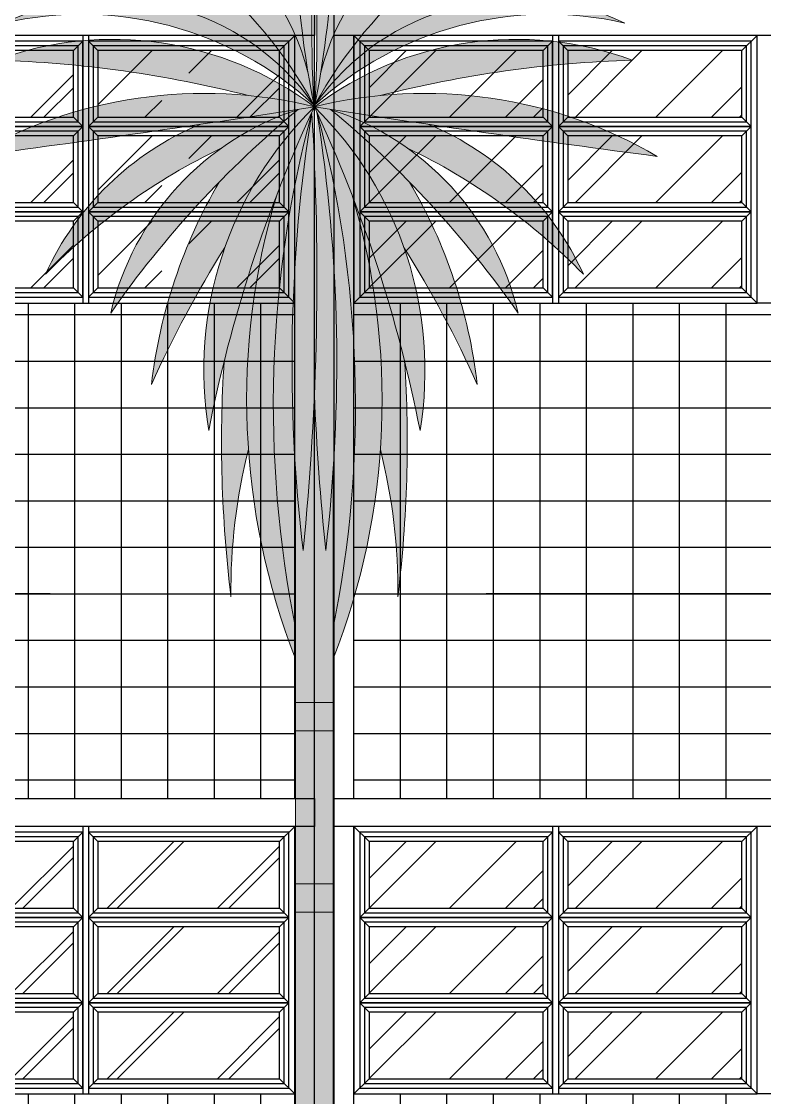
# Model space of a CAD drawing. Header units: metres. Extents: x 2362 to 4220, y 91 to 382.
# Drawn here: x 3671.906 to 3675.101, y 243.297 to 247.922 of the extents above; entities that cross this region are included whole.
import ezdxf

# ---------------------------------------------------------------- set-up
doc = ezdxf.new("R2010")
doc.units = ezdxf.units.M
doc.header["$LTSCALE"] = 5
doc.header["$MEASUREMENT"] = 0
doc.linetypes.add('DASHED', pattern=[0.75, 0.5, -0.25])
doc.layers.add('AREA', color=31, linetype='Continuous', plot=False)
for name, color, linetype in [('HACHURA', 251, 'Continuous'), ('HACHURA PISOS', 250, 'Continuous'), ('PENA 01', 1, 'Continuous'), ('PENA 02', 2, 'Continuous'), ('PENA 03', 3, 'Continuous'), ('VEGETACAO', 84, 'Continuous')]:
    doc.layers.add(name, color=color, linetype=linetype)
doc.layers.add('PENA 04', color=4, linetype='Continuous', lineweight=25)
doc.layers.add('VEGET', color=74, linetype='Continuous', lineweight=0)

# ---------------------------------------------------------------- blocks, each defined once
blk = doc.blocks.new('jan padrao fachada')
at = {"layer": 'HACHURA', "ltscale": 1.5}
h = blk.add_hatch(dxfattribs=at)
h.set_pattern_fill('AR-RROOF', color=256, scale=0.5, angle=45, style=0)
h.set_pattern_definition([(45, (0.06500000000005457, 0.798333333333332), (0.4242640687119287, 1.131370849898476), [7.5, -1, 2.5, -0.5]), (45, (0.3584493141925122, 1.445336038119024), (-0.8237794000823279, 0.1166726188957805), [1.5, -0.165, 3, -0.375]), (45, (-0.05874368670765762, 1.275630410634252), (1.60159685938753, 2.075358402782517), [4, -0.7, 2, -0.5])])
h.paths.add_polyline_path([(0.06500000000005457, 1.085000000000001), (0.0650000000000546, 0.798333333333332), (0.8462500000000546, 0.798333333333332), (0.8462500000000546, 1.085000000000001)])
h = blk.add_hatch(dxfattribs=at)
h.set_pattern_fill('AR-RROOF', color=256, scale=0.5, angle=45, style=0)
h.set_pattern_definition([(45, (0.951249999999618, 0.798333333333332), (0.4242640687119287, 1.131370849898476), [7.5, -1, 2.5, -0.5]), (45, (1.244699314192076, 1.445336038119024), (-0.8237794000823279, 0.1166726188957805), [1.5, -0.165, 3, -0.375]), (45, (0.8275063132919058, 1.275630410634252), (1.60159685938753, 2.075358402782517), [4, -0.7, 2, -0.5])])
h.paths.add_polyline_path([(0.951249999999618, 1.085000000000001), (0.951249999999618, 0.798333333333332), (1.732499999999618, 0.798333333333332), (1.732499999999618, 1.085000000000001)])
h = blk.add_hatch(dxfattribs=at)
h.set_pattern_fill('AR-RROOF', color=256, scale=0.5, angle=45, style=0)
h.set_pattern_definition([(45, (0.06500000000005457, 0.4316666666666649), (0.4242640687119287, 1.131370849898476), [7.5, -1, 2.5, -0.5]), (45, (0.3584493141925122, 1.078669371452357), (-0.8237794000823279, 0.1166726188957805), [1.5, -0.165, 3, -0.375]), (45, (-0.05874368670765762, 0.9089637439675844), (1.60159685938753, 2.075358402782517), [4, -0.7, 2, -0.5])])
h.paths.add_polyline_path([(0.06500000000005457, 0.7183333333333337), (0.0650000000000546, 0.4316666666666649), (0.8462500000000546, 0.4316666666666649), (0.8462500000000546, 0.7183333333333337)])
h = blk.add_hatch(dxfattribs=at)
h.set_pattern_fill('AR-RROOF', color=256, scale=0.5, angle=45, style=0)
h.set_pattern_definition([(45, (0.951249999999618, 0.4316666666666649), (0.4242640687119287, 1.131370849898476), [7.5, -1, 2.5, -0.5]), (45, (1.244699314192076, 1.078669371452357), (-0.8237794000823279, 0.1166726188957805), [1.5, -0.165, 3, -0.375]), (45, (0.8275063132919058, 0.9089637439675844), (1.60159685938753, 2.075358402782517), [4, -0.7, 2, -0.5])])
h.paths.add_polyline_path([(0.951249999999618, 0.7183333333333337), (0.951249999999618, 0.4316666666666649), (1.732499999999618, 0.4316666666666649), (1.732499999999618, 0.7183333333333337)])
h = blk.add_hatch(dxfattribs=at)
h.set_pattern_fill('AR-RROOF', color=256, scale=0.5, angle=45, style=0)
h.set_pattern_definition([(45, (0.06500000000005457, 0.06499999999999773), (0.4242640687119287, 1.131370849898476), [7.5, -1, 2.5, -0.5]), (45, (0.3584493141925122, 0.7120027047856894), (-0.8237794000823279, 0.1166726188957805), [1.5, -0.165, 3, -0.375]), (45, (-0.05874368670765762, 0.5422970773009173), (1.60159685938753, 2.075358402782517), [4, -0.7, 2, -0.5])])
h.paths.add_polyline_path([(0.06500000000005457, 0.3516666666666666), (0.0650000000000546, 0.0649999999999977), (0.8462500000000546, 0.0649999999999977), (0.8462500000000546, 0.3516666666666666)])
h = blk.add_hatch(dxfattribs=at)
h.set_pattern_fill('AR-RROOF', color=256, scale=0.5, angle=45, style=0)
h.set_pattern_definition([(45, (0.951249999999618, 0.06499999999999773), (0.4242640687119287, 1.131370849898476), [7.5, -1, 2.5, -0.5]), (45, (1.244699314192076, 0.7120027047856894), (-0.8237794000823279, 0.1166726188957805), [1.5, -0.165, 3, -0.375]), (45, (0.8275063132919058, 0.5422970773009173), (1.60159685938753, 2.075358402782517), [4, -0.7, 2, -0.5])])
h.paths.add_polyline_path([(0.951249999999618, 0.3516666666666666), (0.951249999999618, 0.0649999999999977), (1.732499999999618, 0.0649999999999977), (1.732499999999618, 0.3516666666666666)])
at = {"layer": 'PENA 01', "ltscale": 1.5}
for p, q in [((0.02500000000009095, 1.125), (0.02500000000009095, 0.02500000000000036)), ((0.8862499999998363, 1.15), (0.8862499999998363, 0)), ((0.9112499999998362, 1.15), (0.9112499999998362, 0)), ((0.9112499999996544, 1.125), (0.9112499999996544, 0.02500000000000036))]:
    blk.add_line(p, q, dxfattribs=at)
for points in [[(0, 1.150000000000086), (0.06500000000005457, 1.085000000000001)], [(0.8862500000000182, 1.125), (0.02500000000009095, 1.125), (0.02500000000009095, 0.02500000000000036), (0.8862500000000182, 0.02500000000000036)], [(0.02500000000009095, 0.02500000000000036), (0.8862500000000182, 0.02500000000000036), (0.8862500000000182, 1.125), (0.02500000000009095, 1.125)], [(0.8462500000000546, 1.085000000000001), (0.8862500000000182, 1.125)], [(0.9112499999996544, 0.02500000000000036), (1.772499999999582, 0.02500000000000036), (1.772499999999582, 1.125), (0.9112499999996544, 1.125)], [(0.9112499999996544, 1.125), (0.951249999999618, 1.085000000000001)], [(1.732499999999618, 1.085000000000001), (1.797499999999673, 1.150000000000086)], [(0.06500000000005457, 0.798333333333332), (0.02500000000009095, 0.7583333333333329)], [(0.8462500000000546, 0.798333333333332), (0.8862500000000182, 0.7583333333333329)], [(0.951249999999618, 0.798333333333332), (0.9112499999996544, 0.7583333333333329)], [(1.732499999999618, 0.798333333333332), (1.772499999999582, 0.7583333333333329)], [(0.02500000000009095, 0.7583333333333329), (0.06500000000005457, 0.7183333333333337)], [(0.8462500000000546, 0.7183333333333337), (0.8862500000000182, 0.7583333333333329)], [(0.9112499999996544, 0.7583333333333329), (0.951249999999618, 0.7183333333333337)], [(1.732499999999618, 0.7183333333333337), (1.772499999999582, 0.7583333333333329)], [(0.06500000000005457, 0.4316666666666649), (0.02500000000009095, 0.3916666666666657)], [(0.8462500000000546, 0.4316666666666649), (0.8862500000000182, 0.3916666666666657)], [(0.951249999999618, 0.4316666666666649), (0.9112499999996544, 0.3916666666666657)], [(1.732499999999618, 0.4316666666666649), (1.772499999999582, 0.3916666666666657)], [(0.02500000000009095, 0.3916666666666657), (0.06500000000005457, 0.3516666666666666)], [(0.8462500000000546, 0.3516666666666666), (0.8862500000000182, 0.3916666666666657)], [(0.9112499999996544, 0.3916666666666657), (0.951249999999618, 0.3516666666666666)], [(1.732499999999618, 0.3516666666666666), (1.772499999999582, 0.3916666666666657)], [(0.06500000000005457, 0.06499999999999773), (0, -1.13686837721616e-13)], [(0.8462500000000546, 0.06499999999999773), (0.8862500000000182, 0.02499999999999858)], [(0.951249999999618, 0.06499999999999773), (0.9112499999996544, 0.02499999999999858)], [(1.732499999999618, 0.06499999999999773), (1.797499999999673, -8.526512829121202e-14)]]:
    blk.add_lwpolyline(points, dxfattribs=at)
for points in [[(0.02500000000009095, 0.7583333333333329), (0.8862500000000182, 0.7583333333333329), (0.8862500000000182, 1.125), (0.02500000000009095, 1.125)], [(0.9112499999996544, 0.7583333333333329), (1.772499999999582, 0.7583333333333329), (1.772499999999582, 1.125), (0.9112499999996544, 1.125)], [(0.04500000000007276, 0.7783333333333324), (0.8662500000000364, 0.7783333333333324), (0.8662500000000364, 1.105), (0.04500000000007276, 1.105)], [(0.06500000000005457, 0.798333333333332), (0.8462500000000546, 0.798333333333332), (0.8462500000000546, 1.085000000000001), (0.06500000000005457, 1.085000000000001)], [(0.9312499999996362, 0.7783333333333324), (1.7524999999996, 0.7783333333333324), (1.7524999999996, 1.105), (0.9312499999996362, 1.105)], [(0.951249999999618, 0.798333333333332), (1.732499999999618, 0.798333333333332), (1.732499999999618, 1.085000000000001), (0.951249999999618, 1.085000000000001)], [(0.02500000000009095, 0.3916666666666657), (0.8862500000000182, 0.3916666666666657), (0.8862500000000182, 0.7583333333333329), (0.02500000000009095, 0.7583333333333329)], [(0.9112499999996544, 0.3916666666666657), (1.772499999999582, 0.3916666666666657), (1.772499999999582, 0.7583333333333329), (0.9112499999996544, 0.7583333333333329)], [(0.04500000000007276, 0.4116666666666653), (0.8662500000000364, 0.4116666666666653), (0.8662500000000364, 0.7383333333333333), (0.04500000000007276, 0.7383333333333333)], [(0.06500000000005457, 0.4316666666666649), (0.8462500000000546, 0.4316666666666649), (0.8462500000000546, 0.7183333333333337), (0.06500000000005457, 0.7183333333333337)], [(0.9312499999996362, 0.4116666666666653), (1.7524999999996, 0.4116666666666653), (1.7524999999996, 0.7383333333333333), (0.9312499999996362, 0.7383333333333333)], [(0.951249999999618, 0.4316666666666649), (1.732499999999618, 0.4316666666666649), (1.732499999999618, 0.7183333333333337), (0.951249999999618, 0.7183333333333337)], [(0.02500000000009095, 0.02499999999999858), (0.8862500000000182, 0.02499999999999858), (0.8862500000000182, 0.3916666666666657), (0.02500000000009095, 0.3916666666666657)], [(0.04500000000007276, 0.04499999999999815), (0.8662500000000364, 0.04499999999999815), (0.8662500000000364, 0.3716666666666661), (0.04500000000007276, 0.3716666666666661)], [(0.9112499999996544, 0.02499999999999858), (1.772499999999582, 0.02499999999999858), (1.772499999999582, 0.3916666666666657), (0.9112499999996544, 0.3916666666666657)], [(0.9312499999996362, 0.04499999999999815), (1.7524999999996, 0.04499999999999815), (1.7524999999996, 0.3716666666666661), (0.9312499999996362, 0.3716666666666661)], [(0.06500000000005457, 0.06499999999999773), (0.8462500000000546, 0.06499999999999773), (0.8462500000000546, 0.3516666666666666), (0.06500000000005457, 0.3516666666666666)], [(0.951249999999618, 0.06499999999999773), (1.732499999999618, 0.06499999999999773), (1.732499999999618, 0.3516666666666666), (0.951249999999618, 0.3516666666666666)]]:
    blk.add_lwpolyline(points, close=True, dxfattribs=at)
at = {"layer": 'PENA 02', "ltscale": 1.5}
blk.add_lwpolyline([(1.797499999999673, 1.15), (0, 1.15), (0, 0), (1.797499999999673, 0)], close=True, dxfattribs=at)
blk = doc.blocks.new('A$C68057A29')
at = {"true_color": 0xffffff}
h = blk.add_hatch(color=7, dxfattribs=at)
h.paths.add_polyline_path([(-0.1190139307018399, 9.813361973273402, -0.024317598753519), (0.02216498163488723, 9.160232373031086, -0.01411684907188716), (0.05836001522402512, 9.447636498115926, 0.05718808368073357)])
h.paths.add_polyline_path([(0.3210934033377271, 9.813361973273409, -0.251584152094381), (0.1174947685271945, 9.763864833847023, 0.003873900860496204), (0.1010397363179436, 9.686080127508376), (0.1010397363179436, 8.469131757379358, -0.04966318467448976)])
h.paths.add_polyline_path([(0.1010397363179436, 9.686080127508369, 0.09993427735549397), (0.09795832699001039, 7.65532753121505, -0.02962460026325116), (0.1010397363179436, 8.469131757379337)])
h.paths.add_polyline_path([(0.1799144910005452, 9.160232373031086, 0.02531501324787039), (0.1010397363179436, 8.46913175737928, -0.02962460026324948), (0.1041211456454221, 7.655327531215036, 0.0738176902705266)])
h = blk.add_hatch(color=7, dxfattribs=at)
h.paths.add_polyline_path([(-0.2223724004447831, 9.60820569241696, -0.1933095356850538), (-0.3980092666738528, 9.579893272979838, -0.1471931327707174), (-0.1024005220483559, 8.570447298793447, 0.08645134374641869), (-0.4163655081088109, 9.001754364138819, -0.06300472739441487), (-0.144030515659324, 8.271927726049867, -0.09415340374670095), (0.06666091383522144, 7.826619198327187, -0.04981378983029656), (0.001225789955242362, 8.844357750658332, 0.08303969824623231)])
h.paths.add_polyline_path([(-0.6843987503025346, 9.538019778885285, -0.1464729714199936), (-0.2460263623761421, 8.806891232132372, -0.04458725579515314), (-0.1024005220483559, 8.570447298793447, 0.05846179546384102), (-0.1488344395247623, 8.993269563333321, 0.105010600192783)])
h.paths.add_polyline_path([(-0.4163655081088109, 9.001754364138826, -0.04170333709301344), (-0.2460263623761421, 8.806891232132372, 0.01719772368273883), (-0.2746284168924831, 8.905016234052667, 0.003210254351144208), (-0.8206479230466357, 9.419954790784473, -0.13164279730712), (-0.5236814835657242, 8.912722219736395, -0.07654538225946386), (-0.199145536118067, 8.47486248445599, 0.0460098856588454)])
h.paths.add_polyline_path([(-0.9417171850805062, 9.220527404804614, -0.0616954945386772), (-0.4207362368774739, 8.551972453737974, -0.07500083298070696), (-0.144030515659324, 8.271927726049867, 0.01694571880293388), (-0.199145536118067, 8.474862484455983, 0.1502534419192246)])
h = blk.add_hatch(color=7, dxfattribs=at)
h.paths.add_polyline_path([(0.4244518707819225, 9.608205692793199, 0.1933095356850538), (0.6000887370441887, 9.579893273560415, 0.1471931327707174), (0.3044799935928495, 8.570447299030121, -0.08645134374641869), (0.6184449791512634, 9.001754364740755, 0.06300472739441487), (0.3461099875507898, 8.271927726334972, 0.09415340374670095), (0.1354185585746563, 7.826619198367183, 0.04981378983029656), (0.2008536812709281, 8.84435775077445, -0.08303969824623231)])
h.paths.add_polyline_path([(0.8864782207215285, 9.538019779799036, 0.1464729714199936), (0.4481058336455135, 8.806891232536138, 0.04458725579515314), (0.3044799935928495, 8.570447299030121, -0.05846179546384102), (0.3509139105772192, 8.993269563624011, -0.105010600192783)])
h.paths.add_polyline_path([(0.6184449791512634, 9.001754364740755, 0.04170333709301344), (0.4481058336455135, 8.806891232536138, -0.01719772368273883), (0.4767078880481677, 8.905016234489707, -0.003210254351144208), (1.022727393602963, 9.419954791856732, 0.13164279730712), (0.7257609547118591, 8.912722220463174, 0.07654538225946386), (0.4012250077735189, 8.474862484805215, -0.0460098856588454)])
h.paths.add_polyline_path([(1.14379665586921, 9.220527406017716, 0.0616954945386772), (0.6228157084433406, 8.551972454344991, 0.07500083298070696), (0.3461099875507898, 8.271927726334972, -0.01694571880293388), (0.4012250077735189, 8.474862484805215, -0.1502534419192246)])
for points in [[(-1.322963719838754, 8.809668432538132, -0.1952766297416324), (0.09820782777569548, 7.650858509703667, -0.0001627933618836054), (0.09795832699001039, 7.65532753121505, -0.008484762694116665), (0.06666091383522144, 7.826619198327137, 0.3655580482163912)], [(1.525043191104942, 8.809668434194762, 0.1952766297416324), (0.1038716448383639, 7.650858509706957, 0.0001627933618836054), (0.1041211456190467, 7.655327531218632, 0.008484762694116665), (0.1354185585746563, 7.826619198367133, -0.3655580482163912)], [(0.09820782777594006, 7.650858509703502, 0.3649329403428564), (-1.567773722532399, 8.090331120160288, -0.246731040452535)], [(1.769853194635743, 8.090331122101674, 0.2467310404525094), (0.1038716448383639, 7.650858509707056, -0.3649329403428128)], [(0.1010397363179436, 7.347988853154014, 0.004556877354051571), (0.08718892483102536, 7.610338176931357, 0.06904410345654503), (0.04023055659808961, 5.25545572028755, 0.01452697355741361), (0.1010397363179436, 6.090599680955549)], [(0.1010397366489997, 7.347988853154014, -0.004556877354051571), (0.1148905478303277, 7.610338176947472, -0.06904410345654503), (0.1618489188031162, 5.255455720358292, -0.01452697355741361), (0.1010397381119219, 6.090599680955549)], [(0.1010397402092167, 4.287788732693159), (0.2020794765267055, 4.287788732810704), (0.2020794726354325, 0), (0, 0), (0, 3.009978307239123)], [(0.1010397363179436, 4.287788732693159), (0, 4.287788732693159), (0, 3), (0.1010397363179436, 3)]]:
    blk.add_hatch(color=7, dxfattribs=at).paths.add_polyline_path(points)
h = blk.add_hatch(color=7, dxfattribs=at)
h.paths.add_polyline_path([(-1.399316433672552, 8.425587329826426, -0.1493799543364882), (-0.5777887966096675, 8.151839430882061, -0.1613627637330765), (0.0982078277756484, 7.650858509703916, 0.06874595218685883), (-0.2992317703962043, 8.186540582968549, 0.09757405645144762)])
h.paths.add_polyline_path([(-0.8778574798716706, 8.622759072290147, 0.1419186912573585), (-1.398913595234315, 8.564434503737164, -0.1918073011197853), (-0.6317763147789771, 8.307073832228792, -0.03039685314991914), (-0.2992317703962042, 8.186540582968549, 0.07474809038358832)])
h = blk.add_hatch(color=7, dxfattribs=at)
h.paths.add_polyline_path([(1.601395905385743, 8.425587331571883, 0.1493799543364371), (0.7798682686416214, 8.151839431671924, 0.1613627637331096), (0.1038716448388186, 7.650858509707433, -0.06874595218680996), (0.5013112423871462, 8.186540583434052, -0.09757405645147581)])
h.paths.add_polyline_path([(1.079936951355648, 8.622759073428995, -0.1419186912572832), (1.600993066785577, 8.564434505482168, 0.1918073011197161), (0.8338557866300107, 8.30707383308129, 0.03039685314994323), (0.5013112423871462, 8.186540583434052, -0.07474809038361886)])
h = blk.add_hatch(color=7, dxfattribs=at)
h.paths.add_polyline_path([(-1.607996867458291, 7.891035701544898, -0.05431558685191728), (-0.2533993175561059, 7.700588263914403, -0.03631420079640623), (0.1010397363180343, 7.640064321225958, 0.255190206890982)])
h.paths.add_polyline_path([(0.101039736313407, 7.6400643212271, 0.1950089209487025), (-1.742444600820903, 7.373771104735155, 0.006636314242934266)])
h.paths.add_polyline_path([(-1.344845446673831, 6.740401225979831, -0.08848480009613047), (-0.3992492262536562, 7.418417197342702, -0.07691167964384085), (0.01436638020989811, 7.626423105465634, -0.001907112722862606), (-0.5147808913177607, 7.545548097113384, 0.1890091959698029)])
h = blk.add_hatch(color=7, dxfattribs=at)
h.paths.add_polyline_path([(1.810076339793341, 7.891035703533127, 0.05431558685192314), (0.4554787901124655, 7.700588264326747, 0.03631420079638268), (0.1010397363093034, 7.640064321226014, -0.2551902068909678)])
h.paths.add_polyline_path([(0.1010397363133961, 7.640064321227072, -0.1950089209487153), (1.944524073757748, 7.373771106879779, -0.006636314242934686)])
h.paths.add_polyline_path([(0.1877130924281118, 7.626423105567206, 0.001907112722881277), (0.7168603640548099, 7.545548097829737, -0.1890091959698975), (1.546924920347919, 6.740401227661231, 0.08848480009619768), (0.6013286991383211, 7.418417197924683, 0.07691167964460867)])
h = blk.add_hatch(color=7, dxfattribs=at)
h.paths.add_polyline_path([(0.01436638021257813, 7.626423105466039, 0.2626964046922171), (-0.9939744150712926, 6.532192702732257, -0.0673760583018972)])
h.paths.add_polyline_path([(0.1010397363138806, 7.640064321227563, 0.2444536966551034), (-0.4669575824157395, 5.900127944724375, -0.06142138943263771)])
h.paths.add_polyline_path([(0.1010397363133357, 7.640064321227108, -0.0003125956556428521), (0.01436638021261905, 7.626423105466072, 0.02603167739112537), (-0.4103658722320649, 7.235690990890782, 0.1043138463788066), (-0.7746827996961096, 6.148647297490246, -0.03428397021277004), (-0.3807076485902616, 6.883469776612455, -0.1145233367721472)])
h = blk.add_hatch(color=7, dxfattribs=at)
h.paths.add_polyline_path([(0.1877130924299308, 7.626423105566879, -0.2626964046922284), (1.19605388898708, 6.532192704006114, 0.06737605830189977)])
h.paths.add_polyline_path([(0.1010397363133961, 7.640064321227108, -0.2444536966549244), (0.6690370570668165, 5.90012794538584, 0.06142138943259751)])
h.paths.add_polyline_path([(0.1010397363133961, 7.640064321227079, 0.0003125956556428163), (0.1877130924299308, 7.626423105566865, -0.02603167739116681), (0.6124453453298884, 7.235690991485029, -0.1043138463787238), (0.9767622740582738, 6.148647298509125, 0.03428397021280562), (0.5827871220972156, 6.883469777173723, 0.1145233367720341)])
h = blk.add_hatch(color=7, dxfattribs=at)
h.paths.add_polyline_path([(-0.1017462276505441, 7.16534256851876, 0.03130978819176004), (-0.3841145516688282, 6.273364216451987, 0.04667259842344228), (-0.3473850751204539, 5.007832550436341, -0.06506129574333255), (-0.253641968521972, 5.798741241729837, -0.09072118018675404)])
h.paths.add_polyline_path([(0, 4.673788525162216), (0, 4.840779775030076, -0.115803743546224), (0.08718892483052532, 7.610338176930125, 0.01616669027256363), (-0.1017462276505543, 7.165342568518734, 0.167775653649647)])
h.paths.add_polyline_path([(0.08718892483089835, 7.610338176931513, 0.1158037435462845), (0, 4.840779775030065), (0, 5.689044260770729, -0.05628854319363103)], flags=17)
h = blk.add_hatch(color=7, dxfattribs=at)
h.paths.add_polyline_path([(0.3038257008288383, 7.165342568757538, -0.03130978819187186), (0.5861940258860159, 6.273364217016137, -0.046672598423442), (0.5494645508097165, 5.007832550957772, 0.06506129574342298), (0.4557214432911678, 5.798741242143286, 0.09072118018689665)])
h.paths.add_polyline_path([(0.1148905478303277, 7.610338176947664, -0.0161666902725125), (0.3038257008288383, 7.165342568757538, -0.1677756536498243), (0.2020794760778699, 4.673788525280116), (0.2020794758836928, 4.840779775148462, 0.1158037435462498)])
h.paths.add_polyline_path([(0.1148905478303277, 7.610338176947451, -0.1158037435462407), (0.2020794758836928, 4.840779775148462), (0.202079474896891, 5.689044260890505, 0.05628854319356051)], flags=17)
h = blk.add_hatch(color=7, dxfattribs=at)
h.paths.add_polyline_path([(0.1010397363179436, 6.090599680955506, -0.01452697355741258), (0.04023055659808961, 5.255455720287557, -0.01270617907029836), (0, 5.689044260772953), (0, 4.4390835503403), (0.1010397363179436, 4.4390835503403)])
h.paths.add_polyline_path([(0.1010397363179436, 4.4390835503403), (0, 4.4390835503403), (0, 4.287788732693159), (0.1010397363179436, 4.287788732693159)])
h = blk.add_hatch(color=7, dxfattribs=at)
h.paths.add_polyline_path([(0.1010397381119219, 6.090599680955506, 0.01452697355741258), (0.1618489188031162, 5.255455720358306, 0.01270617907029836), (0.202079474896891, 5.689044260890498), (0.2020794763507183, 4.439083550457845), (0.1010397400332295, 4.4390835503403)])
h.paths.add_polyline_path([(0.1010397400332295, 4.4390835503403), (0.2020794763507183, 4.439083550457845), (0.2020794765267055, 4.287788732810704), (0.1010397402092167, 4.287788732693159)])
at = {"layer": 'VEGET'}
for p, q in [((0, 5.689044260772064), (0, 0)), ((0.2020794726354325, 5.689044260772064), (0.2020794726354325, 0)), ((0, 4.4390835503403), (0.2020794726354325, 4.4390835503403)), ((0, 4.287788732693159), (0.2020794726354325, 4.287788732693159)), ((0, 3.464354627972924), (0.2020794726354325, 3.464354627972924)), ((0, 3.313059810325782), (0.2020794726354325, 3.313059810325782))]:
    blk.add_line(p, q, dxfattribs=at)
for centre, radius, start, end in [((6.961110754374658, 8.03624866056041), 6.873715308935529, 165.0166985296075, 183.2141008699789), ((5.128983929245805, 8.663072224357308), 5.130961700997924, 167.6115032230025, 191.5006685397547), ((-4.926904456610373, 8.663072224357308), 5.130961700997924, 348.4993314602452, 5.560349376460223), ((-1.210604537410291, 7.494796219638438), 1.319664170208352, 14.56303728339561, 94.88420509743352), ((-2.039354985492992, 6.480210138283169), 2.437127897788499, 28.70756626290025, 72.90547553593744), ((2.241434458128424, 6.480210138283169), 2.437127897788499, 107.0945244640625, 151.2924337370996), ((1.412684010045723, 7.494796219638438), 1.319664170208352, 85.11579490256649, 165.436962716604), ((-6.759031281739226, 8.03624866056041), 6.873715308935529, 356.7858991300211, 3.610681743375136), ((-0.9957523896946441, 6.881294763578289), 1.337526566748698, 35.12508074023042, 115.319846904724), ((1.197831862330077, 6.881294763578289), 1.337526566748698, 64.68015309527601, 144.8749192597694), ((-1.152970282454135, 6.285302880390333), 1.852076899123734, 47.50280731887723, 102.9421203260887), ((1.355049755089567, 6.285302880390333), 1.852076899123734, 77.05787967391127, 132.4971926811228), ((-0.9833341843304879, 6.200305139456631), 1.802435380609172, 53.01427871919362, 110.2774149314656), ((1.18541365696592, 6.200305139456631), 1.802435380609172, 69.72258506853446, 126.9857212808064), ((-1.804690227398623, 1.579358670006584), 6.314741105405107, 75.77905030811607, 88.21504598042506), ((2.006769700034056, 1.579358670006584), 6.314741105405107, 91.78495401957495, 104.2209496918839), ((-0.4922988787288887, 5.233458346807822), 2.478669608522054, 76.15017619728597, 120.2889818424435), ((0.6943783513643211, 5.233458346807822), 2.478669608522054, 59.71101815755644, 103.849823802714), ((-10.85192906700286, 76.95070387853515), 70.17073664605135, 277.4591245880601, 278.980033451642), ((1.49012064151475, 6.223924031784264), 1.983683210741628, 134.4473375459042, 189.3944116551672), ((6.872288161966935, 4.466930637166961), 7.477872867255032, 154.8913328051769, 168.9504163958899), ((-1.288041168879317, 6.223924031784264), 1.983683210741628, 350.6055883448328, 45.55266245409577), ((-6.670208689331503, 4.466930637166961), 7.477872867255032, 11.04958360411009, 25.10866719479618), ((11.05400853963829, 76.95070387853515), 70.17073664605135, 261.019966548358, 262.5408754119399), ((3.551925103084159, 3.354826893958446), 5.546247011442136, 129.6301439595481, 145.0482968529298), ((0.4796784344116531, 6.185923198226597), 1.513788390277784, 107.901558156001, 166.7768826564951), ((5.942404673201509, 6.039857558849867), 6.062174595946352, 164.9855730712732, 191.4081421975341), ((8.549794746131738, 6.263677162961379), 8.569083566710148, 170.958289505326, 186.756959701142), ((-14.29862962960442, 6.719294267054757), 14.41338734407949, 354.1709310537609, 3.544318152715729), ((-8.347715273496306, 6.263677162961379), 8.569083566710148, 353.243040298858, 9.041710494674062), ((-5.740325200566076, 6.039857558849867), 6.062174595946352, 348.5918578024659, 15.01442692872678), ((-3.349845630448726, 3.354826893958446), 5.546247011442136, 34.95170314707005, 50.36985604045182), ((-0.2775989617762207, 6.185923198226597), 1.513788390277784, 13.22311734350452, 72.09844184399905), ((0.09709906263651646, 6.084281551630525), 1.584202321358764, 112.7206504060171, 155.5333152527473), ((0.104980409998916, 6.084281551630525), 1.584202321358764, 24.46668474725275, 67.27934959398293), ((1.028582500543052, 4.428692316779191), 3.31317948525397, 115.5281909658984, 135.7547348063916), ((-0.82650302790762, 4.428692316779191), 3.31317948525397, 44.24526519360845, 64.47180903410157), ((1.984351114423589, 5.828543006398419), 2.777541160169918, 149.5612865611573, 173.3821072989295), ((-1.782271641788157, 5.828543006398419), 2.777541160169918, 6.617892701070516, 30.43871343884274), ((3.557248890522715, 6.066908448682895), 3.820314488420469, 163.2901889834019, 201.3867251315521), ((-3.355169417887282, 6.066908448682895), 3.820314488420469, 338.6132748684479, 16.70981101659805), ((4.774359767756778, 3.646553678300393), 6.087063815551363, 147.8748955222758, 155.7291264157104), ((-4.572280295121345, 3.646553678300393), 6.087063815551363, 24.2708735842896, 32.12510447772441), ((6.398256055413185, 5.836909863909618), 6.796399300634359, 176.3180190850615, 187.0068339621241), ((-6.196176582777753, 5.836909863909618), 6.796399300634359, 352.9931660378755, 3.68198091493812), ((14.50070910223985, 6.719294267054757), 14.41338734407949, 182.4999660207967, 185.829068946239), ((2.72571269988839, 5.044600930919543), 3.073317726589242, 165.7955235952696, 180.685488279101), ((-2.523633227252958, 5.044600930919543), 3.073317726589242, 359.3145117208986, 14.20447640473041)]:
    blk.add_arc(centre, radius, start, end, dxfattribs=at)

msp = doc.modelspace()

# ---------------------------------------------------------------- hatches: boundary and pattern name
at = {"layer": 'HACHURA', "true_color": 0x86cacb}
h = msp.add_hatch(dxfattribs=at)
h.set_pattern_fill('LINE', color=133, scale=0.3, angle=45, style=0)
h.set_pattern_definition([(45, (0, 0), (-0.02651650429449553, 0.02651650429449553), [])])
h.paths.add_polyline_path([(3733.223137277743, 245.2619352547592), (3731.465280564507, 245.2619352547592), (3731.465280564507, 244.6219352547594, -1), (3731.345280564507, 244.6219352547594), (3731.345280564507, 245.2619352547592), (3729.469923851272, 245.2619352547592), (3729.469923851272, 244.6219352547594, -1), (3729.349923851272, 244.6219352547594), (3729.335637277742, 244.5819352547593), (3729.335637277742, 242.0619352547592), (3733.223137277743, 242.0619352547592)])
h.paths.add_polyline_path([(3736.080564579611, 245.2619352547592), (3735.39730394441, 245.2619352547592), (3735.39730394441, 244.6219352547593, -1), (3735.27730394441, 244.6219352547593), (3735.27730394441, 245.2619352547592), (3733.573137277744, 245.2619352547592), (3733.573137277744, 242.0619352547592), (3736.080564579611, 242.0619352547592)])
h.paths.add_polyline_path([(3736.080564579611, 242.0619352547592), (3733.573137277744, 242.0619352547592), (3733.573137277744, 241.9104373815459), (3735.222973642319, 241.9104373815459), (3735.222973642319, 241.1504373815459), (3735.256456067177, 241.1504373815459), (3735.256456067177, 241.0204373815459), (3736.080564579611, 241.0210347977606)])
h.paths.add_polyline_path([(3733.223137277743, 242.0619352547592), (3729.335637277742, 242.0619352547592), (3729.335637277742, 241.9127944052959), (3731.393137277742, 241.9104373815459), (3733.223137277743, 241.9104373815459)])
h.paths.add_polyline_path([(3736.080564579611, 248.8619352547592), (3729.335637277742, 248.8619352547592), (3729.335637277742, 248.6619352547592), (3736.080564579611, 248.6619352547592)])
h.paths.add_polyline_path([(3736.080564579611, 248.6619352547592), (3729.335637277742, 248.6619352547592), (3729.335637277742, 248.1619352547592), (3736.080564579611, 248.1619352547591)])
h.paths.add_polyline_path([(3731.345280564507, 246.9619352547592), (3729.469923851272, 246.9619352547592), (3729.469923851272, 246.5119352547592), (3731.345280564507, 246.5119352547592)])
h.paths.add_polyline_path([(3733.340637277742, 246.9619352547591), (3731.465280564507, 246.9619352547592), (3731.465280564507, 246.5119352547592), (3733.340637277742, 246.5119352547592)])
h.paths.add_polyline_path([(3735.27730394441, 246.9619352547591), (3733.460637277742, 246.9619352547591), (3733.460637277741, 246.5119352547592), (3735.27730394441, 246.5119352547592)])
h.paths.add_polyline_path([(3736.080564579611, 246.9619352547591), (3735.39730394441, 246.9619352547591), (3735.39730394441, 246.5119352547592), (3736.080564579611, 246.5119352547592)])
h.paths.add_polyline_path([(3736.080564579611, 253.4025510852059), (3590.25119059903, 253.4025510852058), (3590.25119059903, 248.8619352547592), (3597.080637277742, 248.8619352547592), (3597.080637277742, 250.2119352547594), (3729.335637277742, 250.2119352547594), (3729.335637277742, 248.8619352547592), (3736.080564579611, 248.8619352547592)])
h.paths.add_polyline_path([(3597.080637277742, 248.8619352547592), (3590.25119059903, 248.8619352547592), (3590.25119059903, 248.6619352547592), (3597.080637277742, 248.6619352547592)])
h.paths.add_polyline_path([(3597.080637277742, 247.8619352547593), (3597.080637277742, 248.6619352547592), (3590.25119059903, 248.6619352547592), (3590.25119059903, 245.4619352547592), (3597.080637277742, 245.4619352547592)])
h.paths.add_polyline_path([(3597.080637277742, 245.4619352547592), (3590.25119059903, 245.4619352547592), (3590.25119059903, 245.2619352547592), (3597.080637277742, 245.2619352547592)])
h.paths.add_polyline_path([(3594.330637277742, 245.2121488947762), (3597.080637277742, 245.2121488947762), (3597.080637277742, 245.2619352547592), (3590.25119059903, 245.2619352547592), (3590.25119059903, 242.0619352547592), (3597.080637277742, 242.0619352547592), (3597.080637277742, 244.4619352547592), (3594.330637277742, 244.4619352547592)])
h.paths.add_polyline_path([(3592.969202736304, 241.6419352547592), (3593.469202736304, 241.6419352547592), (3593.469202736304, 241.7319352547592), (3593.969202736304, 241.7319352547592), (3593.969202736304, 241.8019352547592), (3594.469202736304, 241.8019352547592), (3594.469202736304, 241.8719352547592), (3594.969202736304, 241.8719352547592), (3594.969202736304, 241.9219352547592), (3597.080637277742, 241.9219352547592), (3597.080637277742, 242.0619352547592), (3590.25119059903, 242.0619352547592), (3590.25119059903, 241.2019352547592), (3590.969202736304, 241.2019352547592), (3590.969202736304, 241.2919352547592), (3591.069202736304, 241.2919352547592), (3591.469202736304, 241.2919352547592), (3591.469202736304, 241.3919352547592), (3591.969202736304, 241.3919352547592), (3591.969202736304, 241.4819352547592), (3592.469202736304, 241.4819352547592), (3592.469202736304, 241.5519352547592), (3592.969202736304, 241.5519352547592)])
h.paths.add_polyline_path([(3595.918016120928, 241.9322928326038, 0.2319834105461036), (3595.930582862804, 241.9258862716733, -0.02456887811457235), (3595.999278217178, 241.9220289594348, 0.1815500308317333), (3596.010801895714, 241.9250198639692), (3596.010801389763, 241.9250180729198), (3596.010801895714, 241.9250198639692, -0.1815606098991215), (3595.999278023118, 241.9220271223889, 0.02737854807292991), (3595.922715083958, 241.9258970936884)], flags=16)
at = {"layer": 'HACHURA', "ltscale": 1.5}
h = msp.add_hatch(dxfattribs=at)
h.set_pattern_fill('AR-RROOF', color=256, scale=0.5, angle=45, style=0)
h.set_pattern_definition([(45, (3673.400637277745, 247.5102685880927), (0.4242640687119287, 1.131370849898476), [7.5, -1, 2.5, -0.5]), (45, (3673.694086591937, 248.1572712928783), (-0.8237794000823279, 0.1166726188957805), [1.5, -0.165, 3, -0.375]), (45, (3673.276893591037, 247.9875656653936), (1.60159685938753, 2.075358402782517), [4, -0.7, 2, -0.5])])
h.paths.add_polyline_path([(3673.400637277745, 247.7969352547593), (3673.400637277745, 247.5102685880927), (3674.150012277746, 247.5102685880927), (3674.150012277746, 247.7969352547593)])
h = msp.add_hatch(dxfattribs=at)
h.set_pattern_fill('AR-RROOF', color=256, scale=0.5, angle=45, style=0)
h.set_pattern_definition([(45, (3674.286887277744, 247.5102685880927), (0.4242640687119287, 1.131370849898476), [7.5, -1, 2.5, -0.5]), (45, (3674.580336591937, 248.1572712928783), (-0.8237794000823279, 0.1166726188957805), [1.5, -0.165, 3, -0.375]), (45, (3674.163143591037, 247.9875656653936), (1.60159685938753, 2.075358402782517), [4, -0.7, 2, -0.5])])
h.paths.add_polyline_path([(3674.255012277746, 247.7969352547593), (3674.255012277746, 247.5102685880927), (3675.004387277746, 247.5102685880927), (3675.004387277746, 247.7969352547593)])
h = msp.add_hatch(dxfattribs=at)
h.set_pattern_fill('AR-RROOF', color=256, scale=0.5, angle=45, style=0)
h.set_pattern_definition([(45, (3673.400637277745, 247.143601921426), (0.4242640687119287, 1.131370849898476), [7.5, -1, 2.5, -0.5]), (45, (3673.694086591937, 247.7906046262117), (-0.8237794000823279, 0.1166726188957805), [1.5, -0.165, 3, -0.375]), (45, (3673.276893591037, 247.6208989987269), (1.60159685938753, 2.075358402782517), [4, -0.7, 2, -0.5])])
h.paths.add_polyline_path([(3673.400637277745, 247.4302685880926), (3673.400637277745, 247.143601921426), (3674.150012277746, 247.143601921426), (3674.150012277746, 247.4302685880926)])
h = msp.add_hatch(dxfattribs=at)
h.set_pattern_fill('AR-RROOF', color=256, scale=0.5, angle=45, style=0)
h.set_pattern_definition([(45, (3674.286887277744, 247.143601921426), (0.4242640687119287, 1.131370849898476), [7.5, -1, 2.5, -0.5]), (45, (3674.580336591937, 247.7906046262117), (-0.8237794000823279, 0.1166726188957805), [1.5, -0.165, 3, -0.375]), (45, (3674.163143591037, 247.6208989987269), (1.60159685938753, 2.075358402782517), [4, -0.7, 2, -0.5])])
h.paths.add_polyline_path([(3674.255012277746, 247.4302685880926), (3674.255012277746, 247.143601921426), (3675.004387277746, 247.143601921426), (3675.004387277746, 247.4302685880926)])
h = msp.add_hatch(dxfattribs=at)
h.set_pattern_fill('AR-RROOF', color=256, scale=0.5, angle=45, style=0)
h.set_pattern_definition([(45, (3673.400637277745, 246.7769352547593), (0.4242640687119287, 1.131370849898476), [7.5, -1, 2.5, -0.5]), (45, (3673.694086591937, 247.423937959545), (-0.8237794000823279, 0.1166726188957805), [1.5, -0.165, 3, -0.375]), (45, (3673.276893591037, 247.2542323320602), (1.60159685938753, 2.075358402782517), [4, -0.7, 2, -0.5])])
h.paths.add_polyline_path([(3673.400637277745, 247.063601921426), (3673.400637277745, 246.7769352547593), (3674.150012277746, 246.7769352547593), (3674.150012277746, 247.063601921426)])
h = msp.add_hatch(dxfattribs=at)
h.set_pattern_fill('AR-RROOF', color=256, scale=0.5, angle=45, style=0)
h.set_pattern_definition([(45, (3674.286887277744, 246.7769352547593), (0.4242640687119287, 1.131370849898476), [7.5, -1, 2.5, -0.5]), (45, (3674.580336591937, 247.423937959545), (-0.8237794000823279, 0.1166726188957805), [1.5, -0.165, 3, -0.375]), (45, (3674.163143591037, 247.2542323320602), (1.60159685938753, 2.075358402782517), [4, -0.7, 2, -0.5])])
h.paths.add_polyline_path([(3674.255012277746, 247.063601921426), (3674.255012277746, 246.7769352547593), (3675.004387277746, 246.7769352547593), (3675.004387277746, 247.063601921426)])
h = msp.add_hatch(dxfattribs=at)
h.set_pattern_fill('AR-RROOF', color=256, scale=0.5, angle=45, style=0)
h.set_pattern_definition([(45, (3673.400637277742, 244.1102685880925), (0.4242640687119287, 1.131370849898476), [7.5, -1, 2.5, -0.5]), (45, (3673.694086591935, 244.7572712928782), (-0.8237794000823279, 0.1166726188957805), [1.5, -0.165, 3, -0.375]), (45, (3673.276893591034, 244.5875656653934), (1.60159685938753, 2.075358402782517), [4, -0.7, 2, -0.5])])
h.paths.add_polyline_path([(3673.400637277742, 244.3969352547592), (3673.400637277742, 244.1102685880925), (3674.150012277743, 244.1102685880925), (3674.150012277743, 244.3969352547592)])
h = msp.add_hatch(dxfattribs=at)
h.set_pattern_fill('AR-RROOF', color=256, scale=0.5, angle=45, style=0)
h.set_pattern_definition([(45, (3674.286887277742, 244.1102685880925), (0.4242640687119287, 1.131370849898476), [7.5, -1, 2.5, -0.5]), (45, (3674.580336591934, 244.7572712928782), (-0.8237794000823279, 0.1166726188957805), [1.5, -0.165, 3, -0.375]), (45, (3674.163143591034, 244.5875656653934), (1.60159685938753, 2.075358402782517), [4, -0.7, 2, -0.5])])
h.paths.add_polyline_path([(3674.255012277743, 244.3969352547592), (3674.255012277743, 244.1102685880925), (3675.004387277744, 244.1102685880925), (3675.004387277744, 244.3969352547592)])
h = msp.add_hatch(dxfattribs=at)
h.set_pattern_fill('AR-RROOF', color=256, scale=0.5, angle=45, style=0)
h.set_pattern_definition([(45, (3673.400637277742, 243.7436019214259), (0.4242640687119287, 1.131370849898476), [7.5, -1, 2.5, -0.5]), (45, (3673.694086591935, 244.3906046262115), (-0.8237794000823279, 0.1166726188957805), [1.5, -0.165, 3, -0.375]), (45, (3673.276893591034, 244.2208989987268), (1.60159685938753, 2.075358402782517), [4, -0.7, 2, -0.5])])
h.paths.add_polyline_path([(3673.400637277742, 244.0302685880925), (3673.400637277742, 243.7436019214259), (3674.150012277743, 243.7436019214259), (3674.150012277743, 244.0302685880925)])
h = msp.add_hatch(dxfattribs=at)
h.set_pattern_fill('AR-RROOF', color=256, scale=0.5, angle=45, style=0)
h.set_pattern_definition([(45, (3674.286887277742, 243.7436019214259), (0.4242640687119287, 1.131370849898476), [7.5, -1, 2.5, -0.5]), (45, (3674.580336591934, 244.3906046262115), (-0.8237794000823279, 0.1166726188957805), [1.5, -0.165, 3, -0.375]), (45, (3674.163143591034, 244.2208989987268), (1.60159685938753, 2.075358402782517), [4, -0.7, 2, -0.5])])
h.paths.add_polyline_path([(3674.255012277743, 244.0302685880925), (3674.255012277743, 243.7436019214259), (3675.004387277744, 243.7436019214259), (3675.004387277744, 244.0302685880925)])
h = msp.add_hatch(dxfattribs=at)
h.set_pattern_fill('AR-RROOF', color=256, scale=0.5, angle=45, style=0)
h.set_pattern_definition([(45, (3673.400637277742, 243.3769352547592), (0.4242640687119287, 1.131370849898476), [7.5, -1, 2.5, -0.5]), (45, (3673.694086591935, 244.0239379595449), (-0.8237794000823279, 0.1166726188957805), [1.5, -0.165, 3, -0.375]), (45, (3673.276893591034, 243.8542323320601), (1.60159685938753, 2.075358402782517), [4, -0.7, 2, -0.5])])
h.paths.add_polyline_path([(3673.400637277742, 243.6636019214259), (3673.400637277742, 243.3769352547592), (3674.150012277743, 243.3769352547592), (3674.150012277743, 243.6636019214259)])
h = msp.add_hatch(dxfattribs=at)
h.set_pattern_fill('AR-RROOF', color=256, scale=0.5, angle=45, style=0)
h.set_pattern_definition([(45, (3674.286887277742, 243.3769352547592), (0.4242640687119287, 1.131370849898476), [7.5, -1, 2.5, -0.5]), (45, (3674.580336591934, 244.0239379595449), (-0.8237794000823279, 0.1166726188957805), [1.5, -0.165, 3, -0.375]), (45, (3674.163143591034, 243.8542323320601), (1.60159685938753, 2.075358402782517), [4, -0.7, 2, -0.5])])
h.paths.add_polyline_path([(3674.255012277743, 243.6636019214259), (3674.255012277743, 243.3769352547592), (3675.004387277744, 243.3769352547592), (3675.004387277744, 243.6636019214259)])
at = {"layer": 'HACHURA PISOS', "ltscale": 1.5}
h = msp.add_hatch(dxfattribs=at)
h.set_pattern_fill('_USER', color=256, scale=0.2, style=0, double=1, pattern_type=0)
h.set_pattern_definition([(0, (3669.335637277742, 242.0619352547592), (0, 0.2), []), (90, (3669.335637277742, 242.0619352547592), (-0.2, 1.224646799147353e-17), [])])
h.paths.add_polyline_path([(3673.080637277742, 246.7119352547592), (3671.283137277742, 246.7119352547592), (3671.133137277742, 246.7119352547592), (3669.335637277742, 246.7119352547592), (3669.335637277742, 244.5819352547593), (3673.080637277742, 244.5819352547593)])
h.paths.add_polyline_path([(3673.080637277742, 243.3119352547592), (3671.283137277742, 243.3119352547592), (3671.133137277742, 243.3119352547591), (3669.335637277742, 243.3119352547592), (3669.335637277742, 242.0619352547592), (3673.080637277742, 242.0619352547592)])
h = msp.add_hatch(dxfattribs=at)
h.set_pattern_fill('_USER', color=256, scale=0.2, style=0, double=1, pattern_type=0)
h.set_pattern_definition([(0, (3673.335637277742, 242.0619352547592), (0, 0.2), []), (90, (3673.335637277742, 242.0619352547592), (-0.2, 1.224646799147353e-17), [])])
h.paths.add_polyline_path([(3676.953137277745, 246.7119352547591), (3675.283137277742, 246.7119352547592), (3675.133137277742, 246.7119352547592), (3673.335637277742, 246.7119352547592), (3673.335637277742, 244.5819352547593), (3676.953137277742, 244.5819352547593)])
h.paths.add_polyline_path([(3676.953137277742, 242.0619352547592), (3676.953137277742, 243.3119352547592), (3673.335637277742, 243.3119352547592), (3673.335637277742, 242.0619352547592)])

# ---------------------------------------------------------------- linework, layer by layer
at = {"layer": 'AREA', "linetype": 'DASHED', "ltscale": 1.5}
for p, q in [((3750.779079597395, 245.4619352547592), (3574.146167639097, 245.4619352547592)), ((3750.779079597395, 245.2619352547592), (3574.146167639097, 245.2619352547592)), ((3750.779079597395, 245.2619352547592), (3574.146167639097, 245.2619352547592)), ((3750.779079597395, 245.2619352547592), (3574.146167639097, 245.2619352547592))]:
    msp.add_line(p, q, dxfattribs=at)
at = {"layer": 'HACHURA PISOS', "ltscale": 1.5}
for p, q in [((3675.219387277745, 246.7119352547592), (3675.069387277747, 246.7119352547592)), ((3675.219387277742, 243.3119352547591), (3675.069387277744, 243.3119352547591))]:
    msp.add_line(p, q, dxfattribs=at)
at = {"layer": 'PENA 01', "ltscale": 1.5}
for p, q in [((3673.165637277742, 241.8219352547592), (3673.165637277742, 248.6619352547592)), ((3673.250637277742, 241.8219352547592), (3673.250637277742, 248.6619352547592)), ((3674.190012277746, 247.8619352547593), (3674.190012277746, 246.7119352547593)), ((3674.2150122777457, 247.8619352547593), (3674.2150122777457, 246.7119352547593)), ((3673.360637277745, 247.8369352547593), (3673.360637277745, 246.7369352547593)), ((3674.215012277746, 247.8369352547593), (3674.215012277746, 246.7369352547593)), ((3673.360637277742, 244.4369352547592), (3673.360637277742, 243.3369352547592)), ((3674.1900122777433, 244.4619352547592), (3674.1900122777433, 243.3119352547592)), ((3674.215012277743, 244.4619352547592), (3674.215012277743, 243.3119352547592)), ((3674.215012277743, 244.4369352547592), (3674.215012277743, 243.3369352547592))]:
    msp.add_line(p, q, dxfattribs=at)
for points in [[(3673.335637277745, 247.8619352547594), (3673.400637277745, 247.7969352547593)], [(3675.004387277746, 247.7969352547593), (3675.069387277747, 247.8619352547594)], [(3674.190012277746, 247.8369352547593), (3673.360637277745, 247.8369352547593), (3673.360637277745, 246.7369352547593), (3674.190012277746, 246.7369352547593)], [(3673.360637277745, 246.7369352547593), (3674.190012277746, 246.7369352547593), (3674.190012277746, 247.8369352547593), (3673.360637277745, 247.8369352547593)], [(3674.150012277746, 247.7969352547593), (3674.190012277746, 247.8369352547593)], [(3674.215012277746, 246.7369352547593), (3675.044387277746, 246.7369352547593), (3675.044387277746, 247.8369352547593), (3674.215012277746, 247.8369352547593)], [(3674.215012277746, 247.8369352547593), (3674.255012277746, 247.7969352547593)], [(3673.400637277745, 247.5102685880927), (3673.360637277745, 247.4702685880926)], [(3674.150012277746, 247.5102685880927), (3674.190012277746, 247.4702685880926)], [(3674.255012277746, 247.5102685880927), (3674.215012277746, 247.4702685880926)], [(3675.004387277746, 247.5102685880927), (3675.044387277746, 247.4702685880926)], [(3673.360637277745, 247.4702685880926), (3673.400637277745, 247.4302685880926)], [(3674.150012277746, 247.4302685880926), (3674.190012277746, 247.4702685880926)], [(3674.215012277746, 247.4702685880926), (3674.255012277746, 247.4302685880926)], [(3675.004387277746, 247.4302685880926), (3675.044387277746, 247.4702685880926)], [(3673.400637277745, 247.143601921426), (3673.360637277745, 247.103601921426)], [(3674.150012277746, 247.143601921426), (3674.190012277746, 247.103601921426)], [(3674.255012277746, 247.143601921426), (3674.215012277746, 247.103601921426)], [(3675.004387277746, 247.143601921426), (3675.044387277746, 247.103601921426)], [(3673.360637277745, 247.103601921426), (3673.400637277745, 247.063601921426)], [(3674.150012277746, 247.063601921426), (3674.190012277746, 247.103601921426)], [(3674.215012277746, 247.103601921426), (3674.255012277746, 247.063601921426)], [(3675.004387277746, 247.063601921426), (3675.044387277746, 247.103601921426)], [(3673.400637277745, 246.7769352547593), (3673.335637277745, 246.7119352547592)], [(3674.150012277746, 246.7769352547593), (3674.190012277746, 246.7369352547593)], [(3674.255012277746, 246.7769352547593), (3674.215012277746, 246.7369352547593)], [(3675.004387277746, 246.7769352547593), (3675.069387277747, 246.7119352547592)], [(3673.335637277742, 244.4619352547593), (3673.400637277742, 244.3969352547592)], [(3674.190012277743, 244.4369352547592), (3673.360637277742, 244.4369352547592), (3673.360637277742, 243.3369352547592), (3674.190012277743, 243.3369352547592)], [(3673.360637277742, 243.3369352547592), (3674.190012277743, 243.3369352547592), (3674.190012277743, 244.4369352547592), (3673.360637277742, 244.4369352547592)], [(3674.150012277743, 244.3969352547592), (3674.190012277743, 244.4369352547592)], [(3674.215012277743, 243.3369352547592), (3675.044387277744, 243.3369352547592), (3675.044387277744, 244.4369352547592), (3674.215012277743, 244.4369352547592)], [(3674.215012277743, 244.4369352547592), (3674.255012277743, 244.3969352547592)], [(3675.004387277744, 244.3969352547592), (3675.069387277744, 244.4619352547593)], [(3673.400637277742, 244.1102685880925), (3673.360637277742, 244.0702685880925)], [(3674.150012277743, 244.1102685880925), (3674.190012277743, 244.0702685880925)], [(3674.255012277743, 244.1102685880925), (3674.215012277743, 244.0702685880925)], [(3675.004387277744, 244.1102685880925), (3675.044387277744, 244.0702685880925)], [(3673.360637277742, 244.0702685880925), (3673.400637277742, 244.0302685880925)], [(3674.150012277743, 244.0302685880925), (3674.190012277743, 244.0702685880925)], [(3674.215012277743, 244.0702685880925), (3674.255012277743, 244.0302685880925)], [(3675.004387277744, 244.0302685880925), (3675.044387277744, 244.0702685880925)], [(3673.400637277742, 243.7436019214259), (3673.360637277742, 243.7036019214258)], [(3674.150012277743, 243.7436019214259), (3674.190012277743, 243.7036019214258)], [(3674.255012277743, 243.7436019214259), (3674.215012277743, 243.7036019214258)], [(3675.004387277744, 243.7436019214259), (3675.044387277744, 243.7036019214258)], [(3673.360637277742, 243.7036019214258), (3673.400637277742, 243.6636019214259)], [(3674.150012277743, 243.6636019214259), (3674.190012277743, 243.7036019214258)], [(3674.215012277743, 243.7036019214258), (3674.255012277743, 243.6636019214259)], [(3675.004387277744, 243.6636019214259), (3675.044387277744, 243.7036019214258)], [(3673.400637277742, 243.3769352547592), (3673.335637277742, 243.3119352547591)], [(3674.150012277743, 243.3769352547592), (3674.190012277743, 243.3369352547592)], [(3674.255012277743, 243.3769352547592), (3674.215012277743, 243.3369352547592)], [(3675.004387277744, 243.3769352547592), (3675.069387277744, 243.3119352547591)]]:
    msp.add_lwpolyline(points, dxfattribs=at)
for points in [[(3673.360637277745, 247.4702685880926), (3674.190012277746, 247.4702685880926), (3674.190012277746, 247.8369352547593), (3673.360637277745, 247.8369352547593)], [(3673.380637277745, 247.4902685880926), (3674.170012277746, 247.4902685880926), (3674.170012277746, 247.8169352547593), (3673.380637277745, 247.8169352547593)], [(3674.215012277746, 247.4702685880926), (3675.044387277746, 247.4702685880926), (3675.044387277746, 247.8369352547593), (3674.215012277746, 247.8369352547593)], [(3674.235012277746, 247.4902685880926), (3675.024387277746, 247.4902685880926), (3675.024387277746, 247.8169352547593), (3674.235012277746, 247.8169352547593)], [(3673.400637277745, 247.5102685880927), (3674.150012277746, 247.5102685880927), (3674.150012277746, 247.7969352547593), (3673.400637277745, 247.7969352547593)], [(3674.255012277746, 247.5102685880927), (3675.004387277746, 247.5102685880927), (3675.004387277746, 247.7969352547593), (3674.255012277746, 247.7969352547593)], [(3673.360637277745, 247.103601921426), (3674.190012277746, 247.103601921426), (3674.190012277746, 247.4702685880926), (3673.360637277745, 247.4702685880926)], [(3673.380637277745, 247.123601921426), (3674.170012277746, 247.123601921426), (3674.170012277746, 247.4502685880927), (3673.380637277745, 247.4502685880927)], [(3674.215012277746, 247.103601921426), (3675.044387277746, 247.103601921426), (3675.044387277746, 247.4702685880926), (3674.215012277746, 247.4702685880926)], [(3674.235012277746, 247.123601921426), (3675.024387277746, 247.123601921426), (3675.024387277746, 247.4502685880927), (3674.235012277746, 247.4502685880927)], [(3673.400637277745, 247.143601921426), (3674.150012277746, 247.143601921426), (3674.150012277746, 247.4302685880926), (3673.400637277745, 247.4302685880926)], [(3674.255012277746, 247.143601921426), (3675.004387277746, 247.143601921426), (3675.004387277746, 247.4302685880926), (3674.255012277746, 247.4302685880926)], [(3673.360637277745, 246.7369352547593), (3674.190012277746, 246.7369352547593), (3674.190012277746, 247.103601921426), (3673.360637277745, 247.103601921426)], [(3673.380637277745, 246.7569352547593), (3674.170012277746, 246.7569352547593), (3674.170012277746, 247.083601921426), (3673.380637277745, 247.083601921426)], [(3674.215012277746, 246.7369352547593), (3675.044387277746, 246.7369352547593), (3675.044387277746, 247.103601921426), (3674.215012277746, 247.103601921426)], [(3674.235012277746, 246.7569352547593), (3675.024387277746, 246.7569352547593), (3675.024387277746, 247.083601921426), (3674.235012277746, 247.083601921426)], [(3673.400637277745, 246.7769352547593), (3674.150012277746, 246.7769352547593), (3674.150012277746, 247.063601921426), (3673.400637277745, 247.063601921426)], [(3674.255012277746, 246.7769352547593), (3675.004387277746, 246.7769352547593), (3675.004387277746, 247.063601921426), (3674.255012277746, 247.063601921426)], [(3673.360637277742, 244.0702685880925), (3674.190012277743, 244.0702685880925), (3674.190012277743, 244.4369352547592), (3673.360637277742, 244.4369352547592)], [(3674.215012277743, 244.0702685880925), (3675.044387277744, 244.0702685880925), (3675.044387277744, 244.4369352547592), (3674.215012277743, 244.4369352547592)], [(3673.380637277742, 244.0902685880925), (3674.170012277743, 244.0902685880925), (3674.170012277743, 244.4169352547592), (3673.380637277742, 244.4169352547592)], [(3673.400637277742, 244.1102685880925), (3674.150012277743, 244.1102685880925), (3674.150012277743, 244.3969352547592), (3673.400637277742, 244.3969352547592)], [(3674.235012277743, 244.0902685880925), (3675.024387277744, 244.0902685880925), (3675.024387277744, 244.4169352547592), (3674.235012277743, 244.4169352547592)], [(3674.255012277743, 244.1102685880925), (3675.004387277744, 244.1102685880925), (3675.004387277744, 244.3969352547592), (3674.255012277743, 244.3969352547592)], [(3673.360637277742, 243.7036019214258), (3674.190012277743, 243.7036019214258), (3674.190012277743, 244.0702685880925), (3673.360637277742, 244.0702685880925)], [(3674.215012277743, 243.7036019214258), (3675.044387277744, 243.7036019214258), (3675.044387277744, 244.0702685880925), (3674.215012277743, 244.0702685880925)], [(3673.380637277742, 243.7236019214259), (3674.170012277743, 243.7236019214259), (3674.170012277743, 244.0502685880925), (3673.380637277742, 244.0502685880925)], [(3673.400637277742, 243.7436019214259), (3674.150012277743, 243.7436019214259), (3674.150012277743, 244.0302685880925), (3673.400637277742, 244.0302685880925)], [(3674.235012277743, 243.7236019214259), (3675.024387277744, 243.7236019214259), (3675.024387277744, 244.0502685880925), (3674.235012277743, 244.0502685880925)], [(3674.255012277743, 243.7436019214259), (3675.004387277744, 243.7436019214259), (3675.004387277744, 244.0302685880925), (3674.255012277743, 244.0302685880925)], [(3673.360637277742, 243.3369352547592), (3674.190012277743, 243.3369352547592), (3674.190012277743, 243.7036019214258), (3673.360637277742, 243.7036019214258)], [(3674.215012277743, 243.3369352547592), (3675.044387277744, 243.3369352547592), (3675.044387277744, 243.7036019214258), (3674.215012277743, 243.7036019214258)], [(3673.380637277742, 243.3569352547592), (3674.170012277743, 243.3569352547592), (3674.170012277743, 243.6836019214259), (3673.380637277742, 243.6836019214259)], [(3673.400637277742, 243.3769352547592), (3674.150012277743, 243.3769352547592), (3674.150012277743, 243.6636019214259), (3673.400637277742, 243.6636019214259)], [(3674.235012277743, 243.3569352547592), (3675.024387277744, 243.3569352547592), (3675.024387277744, 243.6836019214259), (3674.235012277743, 243.6836019214259)], [(3674.255012277743, 243.3769352547592), (3675.004387277744, 243.3769352547592), (3675.004387277744, 243.6636019214259), (3674.255012277743, 243.6636019214259)]]:
    msp.add_lwpolyline(points, close=True, dxfattribs=at)
at = {"layer": 'PENA 02', "ltscale": 1.5}
for points in [[(3675.069387277747, 247.8619352547593), (3673.335637277745, 247.8619352547593), (3673.335637277745, 246.7119352547593), (3675.069387277747, 246.7119352547593)], [(3675.069387277744, 244.4619352547592), (3673.335637277742, 244.4619352547592), (3673.335637277742, 243.3119352547592), (3675.069387277744, 243.3119352547592)]]:
    msp.add_lwpolyline(points, close=True, dxfattribs=at)
at = {"layer": 'PENA 03', "ltscale": 1.5}
for p, q in [((3673.080637277742, 244.5819352547593), (3673.080637277742, 247.8619352547593)), ((3673.335637277742, 244.5819352547593), (3673.335637277742, 247.8619352547593)), ((3673.080637277742, 241.8219352547592), (3673.080637277742, 244.4619352547593)), ((3673.335637277742, 241.8219352547592), (3673.335637277742, 244.4619352547592))]:
    msp.add_line(p, q, dxfattribs=at)
at = {"layer": 'PENA 04', "ltscale": 1.5}
for points in [[(3669.250637277742, 247.9819352547594), (3673.165637277742, 247.9819352547594), (3673.165637277742, 247.8619352547593), (3669.250637277742, 247.8619352547593)], [(3673.250637277742, 247.9819352547594), (3677.038137277742, 247.9819352547594), (3677.038137277742, 247.8619352547593), (3673.250637277742, 247.8619352547593)], [(3669.250637277742, 244.5819352547593), (3673.165637277742, 244.5819352547593), (3673.165637277742, 244.4619352547592), (3669.250637277742, 244.4619352547592)], [(3673.250637277742, 244.5819352547593), (3677.038137277742, 244.5819352547592), (3677.038137277742, 244.4619352547591), (3673.250637277742, 244.4619352547592)]]:
    msp.add_lwpolyline(points, close=True, dxfattribs=at)

# ---------------------------------------------------------------- block references
at = {"layer": 'PENA 02'}
for p in [(3671.283137277742, 246.7119352547592), (3671.283137277742, 243.3119352547592)]:
    msp.add_blockref('jan padrao fachada', p, dxfattribs=at)
at = {"layer": 'VEGETACAO', "ltscale": 1.5, "xscale": 0.8, "yscale": 0.8, "zscale": 0.8}
msp.add_blockref('A$C68057A29', (3673.084608457643, 241.4432124295402), dxfattribs=at)

doc.saveas('drawing.dxf')
